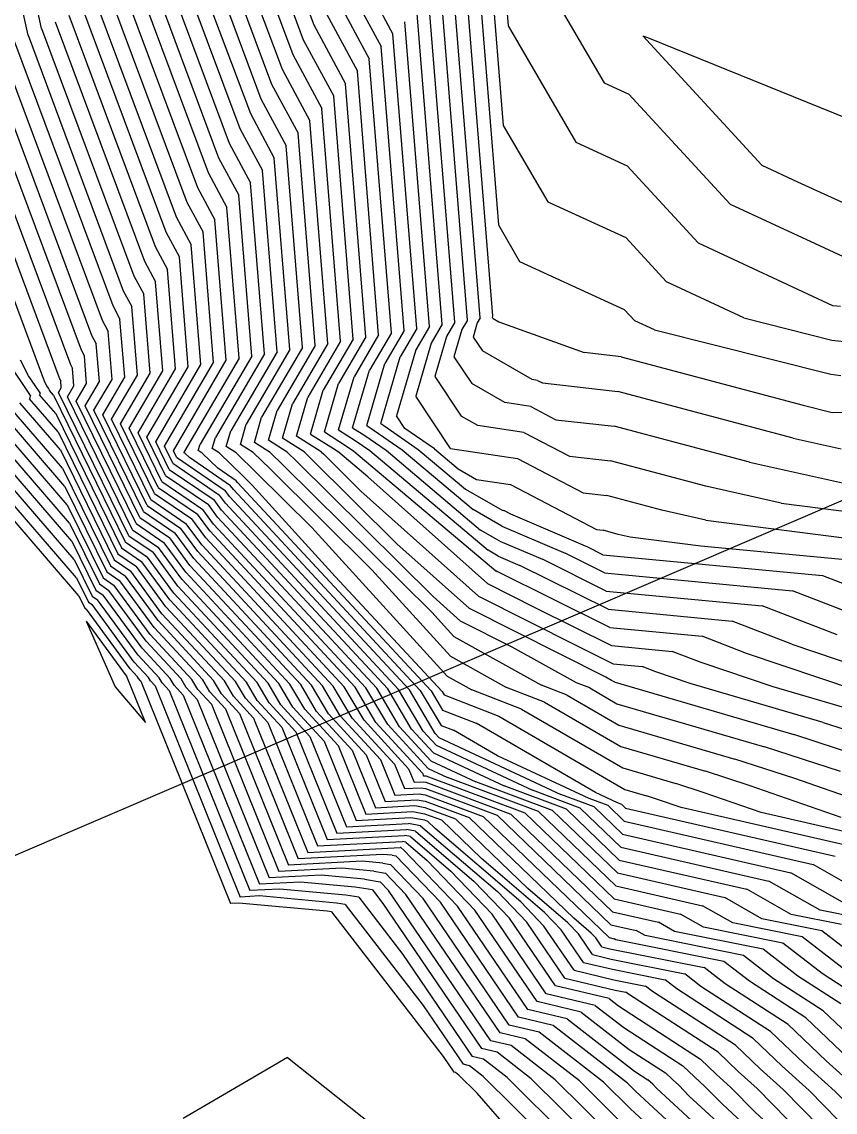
# Model space of a CAD drawing. Header units: metres. Extents: x -1120501 to 1198934, y -4928884 to 66998.
# Drawn here: x 732.5 to 835.8, y -841.4 to -702.9 of the extents above; entities that cross this region are included whole.
import ezdxf

# ---------------------------------------------------------------- set-up
doc = ezdxf.new("R2010")
doc.units = ezdxf.units.M
doc.layers.add('Cross Sections', color=10, linetype='Continuous')
doc.layers.add('SURF2CONTOURS', color=7, linetype='Continuous', lineweight=0)

msp = doc.modelspace()

# ---------------------------------------------------------------- linework, layer by layer
at = {"color": 7, "lineweight": 0}
msp.add_circle((-684.64, 190.5), 66807.04, dxfattribs=at)
at = {"layer": 'Cross Sections', "linetype": 'Continuous', "lineweight": 30}
msp.add_line((348.21, -973.18), (918.02, -728.82), dxfattribs=at)
at = {"layer": 'SURF2CONTOURS', "color": 2, "linetype": 'Continuous', "lineweight": -3}
for p, q in [((735, -703.79, 250.5), (731.54, -687.83, 250.5)), ((762.63, -690.22, 258.5), (768.22, -705.22, 258.5)), ((793.17, -690.36, 265.5), (794.23, -703.45, 265.5)), ((759.17, -691.92, 257.5), (765.53, -708.97, 257.5)), ((755.72, -693.61, 256.5), (762.85, -712.72, 256.5)), ((790.16, -693.51, 264.5), (793, -728.74, 264.5)), ((752.27, -695.31, 255.5), (760.16, -716.47, 255.5)), ((748.81, -697.01, 254.5), (757.47, -720.22, 254.5)), ((773.6, -697.72, 260.5), (778.1, -706.09, 260.5)), ((790.68, -740.54, 263.5), (787.14, -696.65, 263.5)), ((745.36, -698.7, 253.5), (754.78, -723.96, 253.5)), ((741.9, -700.4, 252.5), (752.09, -727.71, 252.5)), ((787.46, -741.08, 262.5), (784.13, -699.8, 262.5)), ((770.91, -701.47, 259.5), (775.09, -709.23, 259.5)), ((738.45, -702.09, 251.5), (749.41, -731.46, 251.5)), ((784.23, -741.61, 261.5), (781.12, -702.94, 261.5)), ((735, -703.79, 250.5), (746.72, -735.21, 250.5)), ((794.23, -703.45, 265.5), (802.83, -718.24, 265.5)), ((731.54, -705.49, 249.5), (744.03, -738.96, 249.5)), ((768.22, -705.22, 258.5), (772.08, -712.38, 258.5)), ((781.01, -742.15, 260.5), (778.1, -706.09, 260.5)), ((811.34, -704.74, 266.5), (811.92, -704.93, 266.5)), ((826.44, -721.15, 266.5), (811.34, -704.74, 266.5)), ((811.92, -704.93, 266.5), (868.01, -727.66, 266.5)), ((728.09, -707.18, 248.5), (741.34, -742.71, 248.5)), ((724.63, -708.88, 247.5), (738.65, -746.46, 247.5)), ((765.53, -708.97, 257.5), (769.06, -715.52, 257.5)), ((777.79, -742.69, 259.5), (775.09, -709.23, 259.5)), ((735.4, -748.69, 246.5), (721.18, -710.57, 246.5)), ((762.85, -712.72, 256.5), (766.05, -718.67, 256.5)), ((774.56, -743.23, 258.5), (772.08, -712.38, 258.5)), ((771.34, -743.77, 257.5), (769.06, -715.52, 257.5)), ((760.16, -716.47, 255.5), (763.03, -721.81, 255.5)), ((802.83, -718.24, 265.5), (809.36, -721.23, 265.5)), ((768.12, -744.31, 256.5), (766.05, -718.67, 256.5)), ((757.47, -720.22, 254.5), (760.02, -724.96, 254.5)), ((809.36, -721.23, 265.5), (818.37, -731.02, 265.5)), ((826.44, -721.15, 266.5), (830.96, -723.26, 266.5)), ((764.89, -744.84, 255.5), (763.03, -721.81, 255.5)), ((754.78, -723.96, 253.5), (757.01, -728.1, 253.5)), ((830.96, -723.26, 266.5), (838.1, -726.52, 266.5)), ((761.67, -745.38, 254.5), (760.02, -724.96, 254.5)), ((752.09, -727.71, 252.5), (753.99, -731.24, 252.5)), ((758.45, -745.92, 253.5), (757.01, -728.1, 253.5)), ((793, -728.74, 264.5), (795.69, -733.36, 264.5)), ((749.41, -731.46, 251.5), (750.98, -734.39, 251.5)), ((755.22, -746.46, 252.5), (753.99, -731.24, 252.5)), ((818.37, -731.02, 265.5), (835.41, -738.97, 265.5)), ((795.69, -733.36, 264.5), (808.97, -739.45, 264.5)), ((752, -747, 251.5), (750.98, -734.39, 251.5)), ((746.72, -735.21, 250.5), (747.97, -737.53, 250.5)), ((748.77, -747.54, 250.5), (747.97, -737.53, 250.5)), ((744.03, -738.96, 249.5), (744.95, -740.68, 249.5)), ((835.41, -738.97, 265.5), (835.44, -738.98, 265.5)), ((835.47, -738.99, 265.5), (835.44, -738.98, 265.5)), ((836.44, -739.11, 265.5), (835.47, -738.99, 265.5)), ((745.55, -748.07, 249.5), (744.95, -740.68, 249.5)), ((790.68, -740.54, 263.5), (790.31, -741.18, 263.5)), ((808.97, -739.45, 264.5), (810.3, -740.89, 264.5)), ((784.23, -741.61, 261.5), (782.49, -744.6, 261.5)), ((787.46, -741.08, 262.5), (786.4, -742.89, 262.5)), ((790.31, -741.18, 263.5), (789.79, -742.97, 263.5)), ((812.83, -742.07, 264.5), (810.3, -740.89, 264.5)), ((812.83, -742.07, 264.5), (835.21, -747.69, 264.5)), ((741.34, -742.71, 248.5), (741.94, -743.82, 248.5)), ((774.56, -743.23, 258.5), (770.76, -749.73, 258.5)), ((777.79, -742.69, 259.5), (774.67, -748.02, 259.5)), ((781.01, -742.15, 260.5), (778.58, -746.31, 260.5)), ((786.4, -742.89, 262.5), (784.92, -747.98, 262.5)), ((789.79, -742.97, 263.5), (790.97, -744.74, 263.5)), ((742.33, -748.61, 248.5), (741.94, -743.82, 248.5)), ((764.89, -744.84, 255.5), (759.02, -754.87, 255.5)), ((768.12, -744.31, 256.5), (762.93, -753.16, 256.5)), ((771.34, -743.77, 257.5), (766.85, -751.45, 257.5)), ((782.49, -744.6, 261.5), (780.05, -752.98, 261.5)), ((797.3, -748.37, 263.5), (790.97, -744.74, 263.5)), ((751.73, -757.4, 253.5), (758.45, -745.92, 253.5)), ((761.67, -745.38, 254.5), (755.11, -756.58, 254.5)), ((732.49, -748.75, 245.5), (731.05, -746.61, 245.5)), ((738.65, -746.46, 247.5), (738.93, -746.97, 247.5)), ((739.1, -749.15, 247.5), (738.93, -746.97, 247.5)), ((745, -753.98, 250.5), (748.77, -747.54, 250.5)), ((747.25, -755.12, 251.5), (752, -747, 251.5)), ((749.49, -756.26, 252.5), (755.22, -746.46, 252.5)), ((776.28, -754.22, 260.5), (778.58, -746.31, 260.5)), ((733.59, -750.38, 245.5), (732.49, -748.75, 245.5)), ((735.65, -749.18, 246.5), (735.4, -748.69, 246.5)), ((740.52, -751.7, 248.5), (742.33, -748.61, 248.5)), ((742.76, -752.84, 249.5), (745.55, -748.07, 249.5)), ((772.71, -754.75, 259.5), (774.67, -748.02, 259.5)), ((784.92, -747.98, 262.5), (788.26, -753, 262.5)), ((797.94, -748.47, 263.5), (797.3, -748.37, 263.5)), ((797.94, -748.47, 263.5), (798.58, -748.8, 263.5)), ((798.58, -748.8, 263.5), (808.14, -749.88, 263.5)), ((835.21, -747.69, 264.5), (836.46, -747.83, 264.5)), ((733.59, -750.38, 245.5), (733.48, -750.81, 245.5)), ((735.86, -749.48, 246.5), (735.65, -749.18, 246.5)), ((736.01, -749.71, 246.5), (735.86, -749.48, 246.5)), ((736.01, -749.71, 246.5), (735.99, -749.77, 246.5)), ((736.5, -750.36, 246.5), (735.99, -749.77, 246.5)), ((736.5, -750.36, 246.5), (745.6, -768.96, 246.5)), ((738.28, -750.56, 247.5), (739.1, -749.15, 247.5)), ((769.14, -755.28, 258.5), (770.76, -749.73, 258.5)), ((830.41, -755.82, 263.5), (808.14, -749.88, 263.5)), ((737.08, -754.99, 245.5), (733.48, -750.81, 245.5)), ((746.54, -767.43, 247.5), (738.28, -750.56, 247.5)), ((747.47, -765.9, 248.5), (740.52, -751.7, 248.5)), ((765.58, -755.81, 257.5), (766.85, -751.45, 257.5)), ((738.25, -764.26, 243.5), (728.44, -752.9, 243.5)), ((737.67, -759.62, 244.5), (730.96, -751.86, 244.5)), ((748.4, -764.36, 249.5), (742.76, -752.84, 249.5)), ((762.01, -756.34, 256.5), (762.93, -753.16, 256.5)), ((781.12, -754.58, 261.5), (780.05, -752.98, 261.5)), ((790.37, -754.21, 262.5), (788.26, -753, 262.5)), ((738.84, -768.89, 242.5), (725.92, -753.94, 242.5)), ((749.34, -762.83, 250.5), (745, -753.98, 250.5)), ((776.28, -754.22, 260.5), (777.24, -754.83, 260.5)), ((796.24, -755.08, 262.5), (790.37, -754.21, 262.5)), ((739.42, -773.53, 241.5), (723.4, -754.98, 241.5)), ((737.08, -754.99, 245.5), (744.67, -770.49, 245.5)), ((750.27, -761.3, 251.5), (747.25, -755.12, 251.5)), ((758.44, -756.86, 255.5), (759.02, -754.87, 255.5)), ((768.32, -757.56, 257.5), (765.58, -755.81, 257.5)), ((769.14, -755.28, 258.5), (772.39, -757.35, 258.5)), ((772.71, -754.75, 259.5), (774.81, -756.09, 259.5)), ((777.24, -754.83, 260.5), (780.77, -757.28, 260.5)), ((784.86, -757.17, 261.5), (781.12, -754.58, 261.5)), ((796.24, -755.08, 262.5), (802.02, -758.11, 262.5)), ((830.41, -755.82, 263.5), (836.53, -757.18, 263.5)), ((751.2, -759.77, 252.5), (749.49, -756.26, 252.5)), ((754.88, -757.39, 254.5), (755.11, -756.58, 254.5)), ((759.7, -757.66, 255.5), (758.44, -756.86, 255.5)), ((764.01, -757.61, 256.5), (762.01, -756.34, 256.5)), ((774.81, -756.09, 259.5), (776.69, -757.39, 259.5)), ((780.77, -757.28, 260.5), (789.78, -764.88, 260.5)), ((784.86, -757.17, 261.5), (787.87, -759.71, 261.5)), ((752.14, -758.24, 253.5), (751.73, -757.4, 253.5)), ((752.14, -758.24, 253.5), (758.3, -762.44, 253.5)), ((755.39, -757.72, 254.5), (754.88, -757.39, 254.5)), ((757.36, -759.63, 254.5), (755.39, -757.72, 254.5)), ((759.7, -757.66, 255.5), (762.3, -760.19, 255.5)), ((764.01, -757.61, 256.5), (765.71, -759.26, 256.5)), ((768.32, -757.56, 257.5), (769.11, -758.32, 257.5)), ((769.11, -758.32, 257.5), (780.1, -769.22, 257.5)), ((772.39, -757.35, 258.5), (772.6, -757.5, 258.5)), ((776.41, -760.71, 258.5), (772.6, -757.5, 258.5)), ((776.69, -757.39, 259.5), (791.7, -770.05, 259.5)), ((802.02, -758.11, 262.5), (807.21, -758.7, 262.5)), ((819.31, -761.92, 262.5), (807.21, -758.7, 262.5)), ((737.67, -759.62, 244.5), (743.74, -772.02, 244.5)), ((751.2, -759.77, 252.5), (756.89, -763.65, 252.5)), ((759.71, -761.23, 254.5), (757.36, -759.63, 254.5)), ((784.53, -777.91, 256.5), (765.71, -759.26, 256.5)), ((787.87, -759.71, 261.5), (790.2, -761.05, 261.5)), ((750.27, -761.3, 251.5), (755.48, -764.86, 251.5)), ((759.87, -761.45, 254.5), (759.71, -761.23, 254.5)), ((759.87, -761.45, 254.5), (784.46, -787.9, 254.5)), ((769.32, -767.15, 255.5), (762.3, -760.19, 255.5)), ((791.62, -774.28, 258.5), (776.41, -760.71, 258.5)), ((790.2, -761.05, 261.5), (794.55, -761.69, 261.5)), ((749.34, -762.83, 250.5), (754.08, -766.06, 250.5)), ((758.86, -763.2, 253.5), (758.3, -762.44, 253.5)), ((794.55, -761.69, 261.5), (805.46, -767.42, 261.5)), ((828.9, -764.05, 262.5), (819.31, -761.92, 262.5)), ((757.85, -764.96, 252.5), (756.89, -763.65, 252.5)), ((758.86, -763.2, 253.5), (781.7, -787.77, 253.5)), ((828.9, -764.05, 262.5), (838.95, -765.33, 262.5)), ((738.25, -764.26, 243.5), (742.8, -773.55, 243.5)), ((748.4, -764.36, 249.5), (752.67, -767.27, 249.5)), ((756.84, -766.71, 251.5), (755.48, -764.86, 251.5)), ((757.85, -764.96, 252.5), (778.94, -787.63, 252.5)), ((793.43, -766.97, 260.5), (789.78, -764.88, 260.5)), ((747.47, -765.9, 248.5), (751.26, -768.48, 248.5)), ((755.83, -768.46, 250.5), (754.08, -766.06, 250.5)), ((756.84, -766.71, 251.5), (776.18, -787.5, 251.5)), ((793.43, -766.97, 260.5), (801.46, -770.42, 260.5)), ((746.54, -767.43, 247.5), (749.85, -769.69, 247.5)), ((754.82, -770.21, 249.5), (752.67, -767.27, 249.5)), ((769.32, -767.15, 255.5), (786.48, -786.02, 255.5)), ((805.46, -767.42, 261.5), (806.29, -767.51, 261.5)), ((808.21, -768.02, 261.5), (806.29, -767.51, 261.5)), ((809.73, -768.36, 261.5), (808.21, -768.02, 261.5)), ((818.71, -769.51, 261.5), (809.73, -768.36, 261.5)), ((738.84, -768.89, 242.5), (741.87, -775.09, 242.5)), ((745.6, -768.96, 246.5), (748.45, -770.9, 246.5)), ((752.81, -773.72, 247.5), (749.85, -769.69, 247.5)), ((753.81, -771.97, 248.5), (751.26, -768.48, 248.5)), ((755.83, -768.46, 250.5), (773.41, -787.37, 250.5)), ((780.1, -769.22, 257.5), (789.33, -777.45, 257.5)), ((837.96, -771.33, 261.5), (818.71, -769.51, 261.5)), ((744.67, -770.49, 245.5), (747.04, -772.11, 245.5)), ((751.8, -775.47, 246.5), (748.45, -770.9, 246.5)), ((754.82, -770.21, 249.5), (770.65, -787.24, 249.5)), ((792.95, -770.77, 259.5), (791.7, -770.05, 259.5)), ((792.95, -770.77, 259.5), (795.72, -771.96, 259.5)), ((806.47, -772.92, 260.5), (801.46, -770.42, 260.5)), ((743.74, -772.02, 244.5), (745.63, -773.31, 244.5)), ((750.79, -777.22, 245.5), (747.04, -772.11, 245.5)), ((753.81, -771.97, 248.5), (767.89, -787.1, 248.5)), ((806.91, -777.53, 259.5), (795.72, -771.96, 259.5)), ((739.42, -773.53, 241.5), (740.94, -776.62, 241.5)), ((742.8, -773.55, 243.5), (744.22, -774.52, 243.5)), ((749.78, -778.98, 244.5), (745.63, -773.31, 244.5)), ((752.81, -773.72, 247.5), (765.13, -786.97, 247.5)), ((806.47, -772.92, 260.5), (830.32, -775.18, 260.5)), ((741.87, -775.09, 242.5), (742.82, -775.73, 242.5)), ((748.77, -780.73, 243.5), (744.22, -774.52, 243.5)), ((791.62, -774.28, 258.5), (797.72, -777.35, 258.5)), ((841.76, -779.61, 260.5), (830.32, -775.18, 260.5)), ((740.94, -776.62, 241.5), (741.41, -776.94, 241.5)), ((747.76, -782.48, 242.5), (742.82, -775.73, 242.5)), ((751.8, -775.47, 246.5), (762.37, -786.84, 246.5)), ((746.75, -784.23, 241.5), (741.41, -776.94, 241.5)), ((750.79, -777.22, 245.5), (759.61, -786.71, 245.5)), ((784.53, -777.91, 256.5), (787.33, -780.99, 256.5)), ((806.63, -786.17, 257.5), (789.33, -777.45, 257.5)), ((797.72, -777.35, 258.5), (807.35, -782.15, 258.5)), ((806.91, -777.53, 259.5), (822.68, -779.03, 259.5)), ((740.66, -779.05, 240.5), (745.74, -785.99, 240.5)), ((740.66, -779.05, 240.5), (744.32, -787.38, 240.5)), ((749.78, -778.98, 244.5), (756.84, -786.57, 244.5)), ((830.25, -781.96, 259.5), (822.68, -779.03, 259.5)), ((748.77, -780.73, 243.5), (754.08, -786.44, 243.5)), ((787.33, -780.99, 256.5), (798.48, -787.16, 256.5)), ((807.35, -782.15, 258.5), (815.04, -782.88, 258.5)), ((830.25, -781.96, 259.5), (843.35, -786.38, 259.5)), ((747.76, -782.48, 242.5), (751.32, -786.31, 242.5)), ((818.73, -784.31, 258.5), (815.04, -782.88, 258.5)), ((746.75, -784.23, 241.5), (748.56, -786.18, 241.5)), ((827.89, -787.4, 258.5), (818.73, -784.31, 258.5)), ((745.74, -785.99, 240.5), (745.8, -786.04, 240.5)), ((745.8, -786.06, 240.5), (745.8, -786.04, 240.5)), ((745.82, -786.08, 240.5), (745.8, -786.06, 240.5)), ((748.18, -791.93, 240.5), (745.82, -786.08, 240.5)), ((748.82, -786.61, 241.5), (748.56, -786.18, 241.5)), ((751.83, -787.17, 242.5), (751.32, -786.31, 242.5)), ((786.48, -786.02, 255.5), (789.61, -787.75, 255.5)), ((807.35, -786.57, 257.5), (806.63, -786.17, 257.5)), ((744.32, -787.38, 240.5), (748.18, -791.93, 240.5)), ((749.4, -787.25, 241.5), (748.82, -786.61, 241.5)), ((749.4, -787.25, 241.5), (760.21, -814.07, 241.5)), ((752.97, -788.42, 242.5), (751.83, -787.17, 242.5)), ((754.84, -787.73, 243.5), (754.08, -786.44, 243.5)), ((756.55, -789.59, 243.5), (754.84, -787.73, 243.5)), ((757.85, -788.28, 244.5), (756.84, -786.57, 244.5)), ((760.87, -788.84, 245.5), (759.61, -786.71, 245.5)), ((763.88, -789.4, 246.5), (762.37, -786.84, 246.5)), ((766.89, -789.95, 247.5), (765.13, -786.97, 247.5)), ((769.91, -790.51, 248.5), (767.89, -787.1, 248.5)), ((772.92, -791.07, 249.5), (770.65, -787.24, 249.5)), ((775.93, -791.62, 250.5), (773.41, -787.37, 250.5)), ((778.94, -792.18, 251.5), (776.18, -787.5, 251.5)), ((781.96, -792.74, 252.5), (778.94, -787.63, 252.5)), ((784.97, -793.29, 253.5), (781.7, -787.77, 253.5)), ((795.94, -790.21, 255.5), (789.61, -787.75, 255.5)), ((801.72, -788.42, 256.5), (798.48, -787.16, 256.5)), ((807.5, -786.63, 257.5), (807.35, -786.57, 257.5)), ((807.5, -786.63, 257.5), (807.8, -786.8, 257.5)), ((807.8, -786.8, 257.5), (830.5, -793.45, 257.5)), ((837.98, -790.35, 258.5), (827.89, -787.4, 258.5)), ((752.97, -788.42, 242.5), (762.67, -812.45, 242.5)), ((760.13, -790.76, 244.5), (757.85, -788.28, 244.5)), ((763.7, -791.93, 245.5), (760.87, -788.84, 245.5)), ((784.46, -787.9, 254.5), (785.91, -790.34, 254.5)), ((801.72, -788.42, 256.5), (808.3, -792.24, 256.5)), ((756.55, -789.59, 243.5), (765.12, -810.83, 243.5)), ((767.28, -793.1, 246.5), (763.88, -789.4, 246.5)), ((770.86, -794.27, 247.5), (766.89, -789.95, 247.5)), ((774.43, -795.44, 248.5), (769.91, -790.51, 248.5)), ((785.91, -790.34, 254.5), (790.17, -792, 254.5)), ((795.94, -790.21, 255.5), (808.8, -797.68, 255.5)), ((760.13, -790.76, 244.5), (767.57, -809.21, 244.5)), ((763.7, -791.93, 245.5), (770.02, -807.59, 245.5)), ((778.01, -796.61, 249.5), (772.92, -791.07, 249.5)), ((781.59, -797.78, 250.5), (775.93, -791.62, 250.5)), ((767.28, -793.1, 246.5), (772.47, -805.97, 246.5)), ((778.94, -792.18, 251.5), (784.06, -797.74, 251.5)), ((781.96, -792.74, 252.5), (784.75, -795.78, 252.5)), ((784.97, -793.29, 253.5), (785.45, -793.82, 253.5)), ((805.33, -800.81, 254.5), (790.17, -792, 254.5)), ((808.3, -792.24, 256.5), (823.02, -796.56, 256.5)), ((770.86, -794.27, 247.5), (774.92, -804.35, 247.5)), ((785.45, -793.82, 253.5), (800.91, -801.04, 253.5)), ((842.22, -797.26, 257.5), (830.5, -793.45, 257.5)), ((774.43, -795.44, 248.5), (777.38, -802.74, 248.5)), ((784.75, -795.78, 252.5), (793.73, -799.97, 252.5)), ((778.01, -796.61, 249.5), (779.83, -801.12, 249.5)), ((830.61, -799.02, 256.5), (823.02, -796.56, 256.5)), ((781.59, -797.78, 250.5), (782.28, -799.5, 250.5)), ((784.06, -797.74, 251.5), (786.55, -798.91, 251.5)), ((808.8, -797.68, 255.5), (815.53, -799.66, 255.5)), ((782.28, -799.5, 250.5), (783.46, -799.43, 250.5)), ((783.46, -799.43, 250.5), (783.76, -799.48, 250.5)), ((783.76, -799.48, 250.5), (794.58, -803.53, 250.5)), ((798.1, -803.23, 251.5), (786.55, -798.91, 251.5)), ((801.62, -802.93, 252.5), (793.73, -799.97, 252.5)), ((819.01, -800.79, 255.5), (815.53, -799.66, 255.5)), ((846.65, -804.62, 256.5), (830.61, -799.02, 256.5)), ((779.83, -801.12, 249.5), (782.93, -800.95, 249.5)), ((782.93, -800.95, 249.5), (783.7, -801.09, 249.5)), ((783.7, -801.09, 249.5), (791.05, -803.84, 249.5)), ((805.15, -802.63, 253.5), (800.91, -801.04, 253.5)), ((808.1, -802.11, 254.5), (805.33, -800.81, 254.5)), ((826.35, -803.35, 255.5), (819.01, -800.79, 255.5)), ((777.38, -802.74, 248.5), (782.4, -802.47, 248.5)), ((782.4, -802.47, 248.5), (783.65, -802.69, 248.5)), ((783.65, -802.69, 248.5), (787.53, -804.14, 248.5)), ((801.62, -802.93, 252.5), (808.32, -809.37, 252.5)), ((805.15, -802.63, 253.5), (808.74, -806.08, 253.5)), ((808.67, -802.32, 254.5), (808.1, -802.11, 254.5)), ((808.67, -802.32, 254.5), (809.15, -802.79, 254.5)), ((809.15, -802.79, 254.5), (835.75, -808.89, 254.5)), ((774.92, -804.35, 247.5), (781.86, -803.99, 247.5)), ((781.86, -803.99, 247.5), (783.59, -804.29, 247.5)), ((783.59, -804.29, 247.5), (784.01, -804.44, 247.5)), ((796.71, -812.97, 248.5), (787.53, -804.14, 248.5)), ((791.05, -803.84, 249.5), (807.07, -819.23, 249.5)), ((794.58, -803.53, 250.5), (807.48, -815.94, 250.5)), ((798.1, -803.23, 251.5), (807.9, -812.65, 251.5)), ((841.36, -806.79, 255.5), (826.35, -803.35, 255.5)), ((772.47, -805.97, 246.5), (781.33, -805.51, 246.5)), ((782.48, -805.7, 246.5), (781.33, -805.51, 246.5)), ((782.48, -805.7, 246.5), (789.91, -812.08, 246.5)), ((784.98, -805.38, 247.5), (784.01, -804.44, 247.5)), ((795.86, -814.7, 247.5), (784.98, -805.38, 247.5)), ((770.02, -807.59, 245.5), (780.8, -807.02, 245.5)), ((781.23, -807.1, 245.5), (780.8, -807.02, 245.5)), ((781.23, -807.1, 245.5), (783.97, -809.45, 245.5)), ((808.74, -806.08, 253.5), (830.14, -810.99, 253.5)), ((778.33, -808.65, 244.5), (767.57, -809.21, 244.5)), ((779.51, -808.76, 244.5), (778.33, -808.65, 244.5)), ((779.51, -808.76, 244.5), (779.95, -808.83, 244.5)), ((779.95, -808.83, 244.5), (785.63, -814.74, 244.5)), ((790.01, -815.74, 245.5), (783.97, -809.45, 245.5)), ((808.32, -809.37, 252.5), (824.53, -813.09, 252.5)), ((773.1, -810.41, 243.5), (765.12, -810.83, 243.5)), ((777.16, -810.79, 243.5), (773.1, -810.41, 243.5)), ((777.16, -810.79, 243.5), (778.64, -811.03, 243.5)), ((778.64, -811.03, 243.5), (781.25, -813.74, 243.5)), ((837.57, -815.22, 253.5), (830.14, -810.99, 253.5)), ((767.87, -812.18, 242.5), (762.67, -812.45, 242.5)), ((774.81, -812.82, 242.5), (767.87, -812.18, 242.5)), ((794.4, -816.75, 246.5), (789.91, -812.08, 246.5)), ((807.9, -812.65, 251.5), (818.92, -815.18, 251.5)), ((762.65, -813.94, 241.5), (760.21, -814.07, 241.5)), ((772.45, -814.85, 241.5), (762.65, -813.94, 241.5)), ((777, -813.17, 242.5), (774.81, -812.82, 242.5)), ((777, -813.17, 242.5), (778.32, -814.88, 242.5)), ((793.2, -831.32, 243.5), (781.25, -813.74, 243.5)), ((801.8, -817.33, 248.5), (796.71, -812.97, 248.5)), ((830.15, -816.29, 252.5), (824.53, -813.09, 252.5)), ((773.54, -815.03, 241.5), (772.45, -814.85, 241.5)), ((773.54, -815.03, 241.5), (783.43, -827.85, 241.5)), ((778.32, -814.88, 242.5), (790.85, -833.31, 242.5)), ((795.55, -829.33, 244.5), (785.63, -814.74, 244.5)), ((798.78, -817.75, 247.5), (795.86, -814.7, 247.5)), ((822.74, -817.36, 251.5), (818.92, -815.18, 251.5)), ((797.9, -827.35, 245.5), (790.01, -815.74, 245.5)), ((800.25, -825.36, 246.5), (794.4, -816.75, 246.5)), ((807.48, -815.94, 250.5), (813.31, -817.28, 250.5)), ((836.55, -817.58, 252.5), (830.15, -816.29, 252.5)), ((802.6, -823.37, 247.5), (798.78, -817.75, 247.5)), ((803.17, -818.75, 248.5), (801.8, -817.33, 248.5)), ((815.33, -818.43, 250.5), (813.31, -817.28, 250.5)), ((831.57, -819.14, 251.5), (822.74, -817.36, 251.5)), ((804.95, -821.38, 248.5), (803.17, -818.75, 248.5)), ((807.07, -819.23, 249.5), (807.7, -819.38, 249.5)), ((807.92, -819.5, 249.5), (807.7, -819.38, 249.5)), ((821.62, -822.26, 249.5), (807.92, -819.5, 249.5)), ((826.6, -820.7, 250.5), (815.33, -818.43, 250.5)), ((837.16, -823.46, 251.5), (831.57, -819.14, 251.5)), ((831.01, -824.11, 250.5), (826.6, -820.7, 250.5)), ((804.95, -821.38, 248.5), (807.3, -821.94, 248.5)), ((807.3, -821.94, 248.5), (816.65, -823.82, 248.5)), ((824.86, -824.77, 249.5), (821.62, -822.26, 249.5)), ((802.6, -823.37, 247.5), (807.64, -824.57, 247.5)), ((807.64, -824.57, 247.5), (811.67, -825.38, 247.5)), ((818.71, -825.42, 248.5), (816.65, -823.82, 248.5)), ((832.02, -829.4, 249.5), (824.86, -824.77, 249.5)), ((836.47, -827.65, 250.5), (831.01, -824.11, 250.5)), ((807.04, -826.97, 246.5), (800.25, -825.36, 246.5)), ((812.56, -826.07, 247.5), (811.67, -825.38, 247.5)), ((823.1, -832.9, 247.5), (812.56, -826.07, 247.5)), ((827.56, -831.15, 248.5), (818.71, -825.42, 248.5)), ((783.43, -827.85, 241.5), (788.5, -835.3, 241.5)), ((803.49, -828.68, 245.5), (797.9, -827.35, 245.5)), ((807.04, -826.97, 246.5), (808.22, -827.89, 246.5)), ((808.22, -827.89, 246.5), (818.65, -834.65, 246.5)), ((803.49, -828.68, 245.5), (809.59, -833.41, 245.5)), ((799.94, -830.38, 244.5), (795.55, -829.33, 244.5)), ((809.39, -837.72, 244.5), (799.94, -830.38, 244.5)), ((837.4, -834.51, 249.5), (832.02, -829.4, 249.5)), ((796.4, -832.09, 243.5), (793.2, -831.32, 243.5)), ((831.82, -835.19, 248.5), (827.56, -831.15, 248.5)), ((792.85, -833.79, 242.5), (790.85, -833.31, 242.5)), ((803.27, -837.43, 243.5), (796.4, -832.09, 243.5)), ((809.59, -833.41, 245.5), (814.19, -836.39, 245.5)), ((826.24, -835.87, 247.5), (823.1, -832.9, 247.5)), ((766.2, -834.45, 240.5), (752.98, -842.19, 240.5)), ((766.2, -834.45, 240.5), (778.77, -844.43, 240.5)), ((797.16, -837.14, 242.5), (792.85, -833.79, 242.5)), ((820.66, -836.56, 246.5), (818.65, -834.65, 246.5)), ((789.31, -835.49, 241.5), (788.5, -835.3, 241.5)), ((791.05, -836.85, 241.5), (789.31, -835.49, 241.5)), ((829.13, -838.51, 247.5), (826.24, -835.87, 247.5)), ((835.75, -838.77, 248.5), (831.82, -835.19, 248.5)), ((799.84, -845.54, 241.5), (791.05, -836.85, 241.5)), ((797.16, -837.14, 242.5), (807.89, -847.74, 242.5)), ((803.27, -837.43, 243.5), (809.15, -843.23, 243.5)), ((815.08, -837.24, 245.5), (814.19, -836.39, 245.5)), ((815.9, -837.98, 245.5), (815.08, -837.24, 245.5)), ((822.52, -838.25, 246.5), (820.66, -836.56, 246.5)), ((809.39, -837.72, 244.5), (810.41, -838.72, 244.5)), ((810.41, -838.72, 244.5), (822.46, -849.82, 244.5)), ((817.23, -839.34, 245.5), (815.9, -837.98, 245.5)), ((825.54, -841.33, 246.5), (822.52, -838.25, 246.5)), ((833.85, -843.31, 247.5), (829.13, -838.51, 247.5)), ((842.16, -845.3, 248.5), (835.75, -838.77, 248.5)), ((828.32, -849.55, 245.5), (817.23, -839.34, 245.5)), ((834.17, -849.28, 246.5), (825.54, -841.33, 246.5))]:
    msp.add_line(p, q, dxfattribs=at)
at = {"layer": 'SURF2CONTOURS', "color": 4, "linetype": 'Continuous', "lineweight": -3}
for p, q in [((733.27, -704.64, 250), (729.7, -688.16, 250)), ((764.36, -689.37, 259), (769.57, -703.34, 259)), ((794.84, -690.81, 266), (806.4, -710.68, 266)), ((760.9, -691.07, 258), (766.88, -707.09, 258)), ((791.66, -691.94, 265), (793.61, -716.09, 265)), ((757.45, -692.76, 257), (764.19, -710.84, 257)), ((753.99, -694.46, 256), (761.5, -714.59, 256)), ((750.54, -696.16, 255), (758.81, -718.34, 255)), ((774.94, -695.84, 261), (779.61, -704.51, 261)), ((792.29, -740.27, 264), (788.65, -695.08, 264)), ((747.09, -697.85, 254), (756.13, -722.09, 254)), ((789.07, -740.81, 263), (785.64, -698.22, 263)), ((743.63, -699.55, 253), (753.44, -725.84, 253)), ((772.25, -699.59, 260), (776.6, -707.66, 260)), ((740.18, -701.25, 252), (750.75, -729.59, 252)), ((785.85, -741.34, 262), (782.62, -701.37, 262)), ((736.72, -702.94, 251), (748.06, -733.34, 251)), ((733.27, -704.64, 250), (745.37, -737.09, 250)), ((769.57, -703.34, 259), (773.58, -710.8, 259)), ((782.62, -741.88, 261), (779.61, -704.51, 261)), ((729.82, -706.33, 249), (742.69, -740.84, 249)), ((766.88, -707.09, 258), (770.57, -713.95, 258)), ((726.36, -708.03, 248), (740, -744.59, 248)), ((779.4, -742.42, 260), (776.6, -707.66, 260)), ((722.91, -709.73, 247), (737.31, -748.34, 247)), ((764.19, -710.84, 257), (767.56, -717.09, 257)), ((776.18, -742.96, 259), (773.58, -710.8, 259)), ((806.4, -710.68, 266), (809.56, -712.13, 266)), ((809.56, -712.13, 266), (822.4, -726.08, 266)), ((772.95, -743.5, 258), (770.57, -713.95, 258)), ((761.5, -714.59, 256), (764.54, -720.24, 256)), ((769.73, -744.04, 257), (767.56, -717.09, 257)), ((793.61, -716.09, 265), (799.26, -725.8, 265)), ((758.81, -718.34, 255), (761.53, -723.38, 255)), ((766.5, -744.57, 256), (764.54, -720.24, 256)), ((756.13, -722.09, 254), (758.51, -726.53, 254)), ((763.28, -745.11, 255), (761.53, -723.38, 255)), ((753.44, -725.84, 253), (755.5, -729.67, 253)), ((760.06, -745.65, 254), (758.51, -726.53, 254)), ((799.26, -725.8, 265), (809.16, -730.34, 265)), ((822.4, -726.08, 266), (833.19, -731.11, 266)), ((750.75, -729.59, 252), (752.49, -732.82, 252)), ((756.83, -746.19, 253), (755.5, -729.67, 253)), ((809.16, -730.34, 265), (814.33, -735.95, 265)), ((833.19, -731.11, 266), (836.77, -732.75, 266)), ((748.06, -733.34, 251), (749.47, -735.96, 251)), ((753.61, -746.73, 252), (752.49, -732.82, 252)), ((750.39, -747.27, 251), (749.47, -735.96, 251)), ((824.17, -740.54, 265), (814.33, -735.95, 265)), ((745.37, -737.09, 250), (746.46, -739.11, 250)), ((747.16, -747.8, 250), (746.46, -739.11, 250)), ((792.26, -740.32, 264), (792.22, -740.47, 264)), ((792.22, -740.47, 264), (792.32, -740.62, 264)), ((792.29, -740.27, 264), (792.26, -740.32, 264)), ((792.32, -740.62, 264), (793.05, -741.04, 264)), ((824.17, -740.54, 265), (835.32, -743.35, 265)), ((742.69, -740.84, 249), (743.45, -742.25, 249)), ((782.62, -741.88, 261), (780.53, -745.46, 261)), ((785.85, -741.34, 262), (784.44, -743.74, 262)), ((788.35, -742.03, 263), (787.35, -745.47, 263)), ((789.07, -740.81, 263), (788.35, -742.03, 263)), ((793.05, -741.04, 264), (803.9, -744.95, 264)), ((743.94, -748.34, 249), (743.45, -742.25, 249)), ((776.18, -742.96, 259), (772.71, -748.88, 259)), ((779.4, -742.42, 260), (776.62, -747.17, 260)), ((835.32, -743.35, 265), (840.38, -743.91, 265)), ((740, -744.59, 248), (740.43, -745.4, 248)), ((766.5, -744.57, 256), (760.98, -754.01, 256)), ((769.73, -744.04, 257), (764.89, -752.3, 257)), ((772.95, -743.5, 258), (768.8, -750.59, 258)), ((784.44, -743.74, 262), (782.49, -750.48, 262)), ((733.35, -747.9, 246), (732.31, -745.89, 246)), ((740.71, -748.88, 248), (740.43, -745.4, 248)), ((750.61, -756.83, 253), (756.83, -746.19, 253)), ((760.06, -745.65, 254), (753.16, -757.44, 254)), ((763.28, -745.11, 255), (757.07, -755.73, 255)), ((778.06, -753.96, 261), (780.53, -745.46, 261)), ((787.35, -745.47, 263), (789.61, -748.87, 263)), ((808.6, -745.48, 264), (803.9, -744.95, 264)), ((808.6, -745.48, 264), (831.68, -751.63, 264)), ((746.12, -754.55, 251), (750.39, -747.27, 251)), ((748.37, -755.69, 252), (753.61, -746.73, 252)), ((774.49, -754.49, 260), (776.62, -747.17, 260)), ((734.17, -749.11, 246), (733.35, -747.9, 246)), ((737.31, -748.34, 247), (737.42, -748.54, 247)), ((737.49, -749.42, 247), (737.42, -748.54, 247)), ((739.4, -751.13, 248), (740.71, -748.88, 248)), ((741.64, -752.27, 249), (743.94, -748.34, 249)), ((743.88, -753.41, 250), (747.16, -747.8, 250)), ((770.93, -755.01, 259), (772.71, -748.88, 259)), ((793.83, -751.29, 263), (789.61, -748.87, 263)), ((734.8, -750.04, 246), (734.17, -749.11, 246)), ((734.8, -750.04, 246), (734.73, -750.29, 246)), ((736.79, -752.67, 246), (734.73, -750.29, 246)), ((737.16, -749.99, 247), (737.49, -749.42, 247)), ((746.07, -768.19, 247), (737.16, -749.99, 247)), ((737.38, -757.31, 245), (732.22, -751.33, 245)), ((747, -766.66, 248), (739.4, -751.13, 248)), ((767.36, -755.54, 258), (768.8, -750.59, 258)), ((786.9, -757.11, 262), (782.49, -750.48, 262)), ((797.09, -751.77, 263), (793.83, -751.29, 263)), ((797.09, -751.77, 263), (800.3, -753.46, 263)), ((831.68, -751.63, 264), (835.35, -752.55, 264)), ((737.96, -761.94, 244), (729.7, -752.38, 244)), ((736.79, -752.67, 246), (745.14, -769.72, 246)), ((747.94, -765.13, 249), (741.64, -752.27, 249)), ((763.79, -756.07, 257), (764.89, -752.3, 257)), ((835.35, -752.55, 264), (836.78, -752.51, 264)), ((739.13, -771.21, 242), (724.66, -754.46, 242)), ((738.55, -766.58, 243), (727.18, -753.42, 243)), ((748.87, -763.6, 250), (743.88, -753.41, 250)), ((749.8, -762.07, 251), (746.12, -754.55, 251)), ((760.23, -756.6, 256), (760.98, -754.01, 256)), ((774.49, -754.49, 260), (776.03, -755.46, 260)), ((778.06, -753.96, 261), (778.45, -754.21, 261)), ((778.45, -754.21, 261), (782.82, -757.23, 261)), ((800.3, -753.46, 263), (807.67, -754.29, 263)), ((824.86, -758.87, 263), (807.67, -754.29, 263)), ((739.72, -775.84, 241), (722.15, -755.5, 241)), ((750.74, -760.53, 252), (748.37, -755.69, 252)), ((756.66, -757.13, 255), (757.07, -755.73, 255)), ((770.47, -757.53, 258), (767.36, -755.54, 258)), ((770.93, -755.01, 259), (773.6, -756.72, 259)), ((776.03, -755.46, 260), (778.73, -757.33, 260)), ((737.38, -757.31, 245), (744.2, -771.26, 245)), ((751.67, -759, 253), (750.61, -756.83, 253)), ((757.54, -757.69, 255), (756.66, -757.13, 255)), ((761.85, -757.64, 256), (760.23, -756.6, 256)), ((766.16, -757.58, 257), (763.79, -756.07, 257)), ((773.6, -756.72, 259), (774.64, -757.44, 259)), ((782.82, -757.23, 261), (788.83, -762.29, 261)), ((786.91, -757.12, 262), (786.9, -757.11, 262)), ((786.91, -757.12, 262), (786.91, -757.12, 262)), ((786.91, -757.12, 262), (786.92, -757.12, 262)), ((786.92, -757.12, 262), (795.4, -758.39, 262)), ((753.09, -757.66, 254), (753.16, -757.44, 254)), ((753.23, -757.75, 254), (753.09, -757.66, 254)), ((753.77, -758.26, 254), (753.23, -757.75, 254)), ((759, -761.84, 254), (753.77, -758.26, 254)), ((757.54, -757.69, 255), (760.6, -760.65, 255)), ((761.85, -757.64, 256), (764, -759.72, 256)), ((766.16, -757.58, 257), (767.41, -758.79, 257)), ((770.47, -757.53, 258), (770.81, -757.86, 258)), ((770.81, -757.86, 258), (775.51, -762.52, 258)), ((774.64, -757.44, 259), (792.65, -772.64, 259)), ((778.73, -757.33, 260), (790.74, -767.47, 260)), ((795.4, -758.39, 262), (803.74, -762.76, 262)), ((751.67, -759, 253), (757.6, -763.04, 253)), ((776.92, -772.53, 256), (764, -759.72, 256)), ((767.41, -758.79, 257), (784.69, -775.92, 257)), ((824.86, -758.87, 263), (837.82, -761.75, 263)), ((750.74, -760.53, 252), (756.19, -764.25, 252)), ((761.72, -761.76, 255), (760.6, -760.65, 255)), ((737.96, -761.94, 244), (743.27, -772.79, 244)), ((749.8, -762.07, 251), (754.78, -765.46, 251)), ((759.36, -762.33, 254), (759, -761.84, 254)), ((759.36, -762.33, 254), (783.08, -787.83, 254)), ((772.27, -773.36, 255), (761.72, -761.76, 255)), ((775.51, -762.52, 258), (790.47, -775.86, 258)), ((788.83, -762.29, 261), (793.49, -764.97, 261)), ((803.74, -762.76, 262), (806.75, -763.1, 262)), ((748.87, -763.6, 250), (753.37, -766.67, 250)), ((758.36, -764.08, 253), (757.6, -763.04, 253)), ((758.36, -764.08, 253), (780.32, -787.7, 253)), ((813.76, -764.97, 262), (806.75, -763.1, 262)), ((747.94, -765.13, 249), (751.97, -767.88, 249)), ((756.34, -767.59, 251), (754.78, -765.46, 251)), ((757.35, -765.83, 252), (756.19, -764.25, 252)), ((793.49, -764.97, 261), (793.7, -765, 261)), ((794.58, -765.46, 261), (793.7, -765, 261)), ((804.33, -769.66, 261), (794.58, -765.46, 261)), ((819.31, -766.21, 262), (813.76, -764.97, 262)), ((738.55, -766.58, 243), (742.34, -774.32, 243)), ((747, -766.66, 248), (750.56, -769.09, 248)), ((755.33, -769.34, 250), (753.37, -766.67, 250)), ((757.35, -765.83, 252), (777.56, -787.57, 252)), ((819.31, -766.21, 262), (840.06, -768.85, 262)), ((746.07, -768.19, 247), (749.15, -770.29, 247)), ((754.32, -771.09, 249), (751.97, -767.88, 249)), ((756.34, -767.59, 251), (774.8, -787.44, 251)), ((793.19, -768.87, 260), (790.74, -767.47, 260)), ((745.14, -769.72, 246), (747.74, -771.5, 246)), ((753.31, -772.84, 248), (750.56, -769.09, 248)), ((755.33, -769.34, 250), (772.03, -787.3, 250)), ((793.19, -768.87, 260), (798.59, -771.19, 260)), ((806.25, -770.61, 261), (804.33, -769.66, 261)), ((752.3, -774.6, 247), (749.15, -770.29, 247)), ((754.32, -771.09, 249), (769.27, -787.17, 249)), ((806.25, -770.61, 261), (834.14, -773.25, 261)), ((739.13, -771.21, 242), (741.4, -775.85, 242)), ((744.2, -771.26, 245), (746.34, -772.71, 245)), ((751.29, -776.35, 246), (747.74, -771.5, 246)), ((776.92, -772.53, 256), (786.9, -783.5, 256)), ((806.69, -775.23, 260), (798.59, -771.19, 260)), ((743.27, -772.79, 244), (744.93, -773.92, 244)), ((749.27, -779.85, 244), (744.93, -773.92, 244)), ((750.28, -778.1, 245), (746.34, -772.71, 245)), ((753.31, -772.84, 248), (766.51, -787.04, 248)), ((785.84, -787.97, 255), (772.27, -773.36, 255)), ((792.71, -772.67, 259), (792.65, -772.64, 259)), ((792.71, -772.67, 259), (792.85, -772.73, 259)), ((807.13, -779.84, 259), (792.85, -772.73, 259)), ((834.14, -773.25, 261), (841.94, -776.27, 261)), ((742.34, -774.32, 243), (743.52, -775.13, 243)), ((748.26, -781.6, 243), (743.52, -775.13, 243)), ((752.3, -774.6, 247), (763.75, -786.91, 247)), ((806.69, -775.23, 260), (826.5, -777.1, 260)), ((739.72, -775.84, 241), (740.47, -777.38, 241)), ((741.4, -775.85, 242), (742.11, -776.34, 242)), ((747.26, -783.36, 242), (742.11, -776.34, 242)), ((751.29, -776.35, 246), (760.99, -786.77, 246)), ((784.69, -775.92, 257), (788.19, -779.04, 257)), ((790.47, -775.86, 258), (803, -782.18, 258)), ((740.47, -777.38, 241), (740.71, -777.54, 241)), ((746.25, -785.11, 241), (740.71, -777.54, 241)), ((836, -780.78, 260), (826.5, -777.1, 260)), ((750.28, -778.1, 245), (758.22, -786.64, 245)), ((794.74, -782.34, 257), (788.19, -779.04, 257)), ((749.27, -779.85, 244), (755.46, -786.51, 244)), ((807.13, -779.84, 259), (818.86, -780.95, 259)), ((748.26, -781.6, 243), (752.7, -786.38, 243)), ((803, -782.18, 258), (807.57, -784.46, 258)), ((824.49, -783.13, 259), (818.86, -780.95, 259)), ((747.26, -783.36, 242), (749.94, -786.24, 242)), ((786.9, -783.5, 256), (794.04, -787.46, 256)), ((802.91, -786.87, 257), (794.74, -782.34, 257)), ((838.46, -787.85, 259), (824.49, -783.13, 259)), ((807.57, -784.46, 258), (811.23, -784.8, 258)), ((812.98, -785.48, 258), (811.23, -784.8, 258)), ((746.25, -785.11, 241), (747.18, -786.11, 241)), ((747.31, -786.34, 241), (747.18, -786.11, 241)), ((747.61, -786.66, 241), (747.31, -786.34, 241)), ((750.32, -786.89, 242), (749.94, -786.24, 242)), ((753.34, -787.45, 243), (752.7, -786.38, 243)), ((817.33, -786.95, 258), (812.98, -785.48, 258)), ((747.61, -786.66, 241), (758.99, -814.88, 241)), ((751.19, -787.83, 242), (750.32, -786.89, 242)), ((754.76, -789, 243), (753.34, -787.45, 243)), ((756.35, -788.01, 244), (755.46, -786.51, 244)), ((759.36, -788.56, 245), (758.22, -786.64, 245)), ((762.37, -789.12, 246), (760.99, -786.77, 246)), ((765.39, -789.68, 247), (763.75, -786.91, 247)), ((768.4, -790.23, 248), (766.51, -787.04, 248)), ((771.41, -790.79, 249), (769.27, -787.17, 249)), ((774.42, -791.35, 250), (772.03, -787.3, 250)), ((777.44, -791.9, 251), (774.8, -787.44, 251)), ((780.45, -792.46, 252), (777.56, -787.57, 252)), ((783.46, -793.02, 253), (780.32, -787.7, 253)), ((798.83, -789.31, 256), (794.04, -787.46, 256)), ((804.61, -787.52, 257), (802.91, -786.87, 257)), ((804.61, -787.52, 257), (808.05, -789.52, 257)), ((834.24, -791.9, 258), (817.33, -786.95, 258)), ((751.19, -787.83, 242), (761.44, -813.26, 242)), ((754.76, -789, 243), (763.89, -811.64, 243)), ((758.34, -790.17, 244), (756.35, -788.01, 244)), ((761.92, -791.34, 245), (759.36, -788.56, 245)), ((765.49, -792.51, 246), (762.37, -789.12, 246)), ((783.08, -787.83, 254), (785.71, -792.28, 254)), ((785.84, -787.97, 255), (786.1, -788.41, 255)), ((786.1, -788.41, 255), (793.06, -791.1, 255)), ((758.34, -790.17, 244), (766.34, -810.02, 244)), ((769.07, -793.68, 247), (765.39, -789.68, 247)), ((772.64, -794.85, 248), (768.4, -790.23, 248)), ((798.83, -789.31, 256), (808.55, -794.96, 256)), ((808.05, -789.52, 257), (826.76, -795, 257)), ((761.92, -791.34, 245), (768.8, -808.4, 245)), ((776.22, -796.02, 249), (771.41, -790.79, 249)), ((779.8, -797.19, 250), (774.42, -791.35, 250)), ((783.37, -798.36, 251), (777.44, -791.9, 251)), ((793.06, -791.1, 255), (809.05, -800.4, 255)), ((834.24, -791.9, 258), (845.05, -795.41, 258)), ((765.49, -792.51, 246), (771.25, -806.78, 246)), ((780.45, -792.46, 252), (784.41, -796.76, 252)), ((783.46, -793.02, 253), (785.1, -794.8, 253)), ((785.71, -792.28, 254), (787.28, -792.89, 254)), ((792.86, -796.13, 254), (787.28, -792.89, 254)), ((769.07, -793.68, 247), (773.7, -805.16, 247)), ((772.64, -794.85, 248), (776.15, -803.55, 248)), ((776.22, -796.02, 249), (778.6, -801.93, 249)), ((785.1, -794.8, 253), (797.32, -800.51, 253)), ((808.55, -794.96, 256), (819.28, -798.11, 256)), ((836.41, -798.14, 257), (826.76, -795, 257)), ((779.8, -797.19, 250), (781.05, -800.31, 250)), ((784.41, -796.76, 252), (790.14, -799.44, 252)), ((804.51, -801.58, 254), (792.86, -796.13, 254)), ((783.37, -798.36, 251), (783.5, -798.69, 251)), ((783.5, -798.69, 251), (783.73, -798.67, 251)), ((783.73, -798.67, 251), (783.78, -798.68, 251)), ((783.78, -798.68, 251), (796.34, -803.38, 251)), ((824.81, -799.9, 256), (819.28, -798.11, 256)), ((781.05, -800.31, 250), (783.19, -800.19, 250)), ((783.19, -800.19, 250), (783.73, -800.28, 250)), ((799.86, -803.08, 252), (790.14, -799.44, 252)), ((836.5, -803.99, 256), (824.81, -799.9, 256)), ((783.73, -800.28, 250), (792.82, -803.68, 250)), ((803.38, -802.78, 253), (797.32, -800.51, 253)), ((806.91, -802.47, 254), (804.51, -801.58, 254)), ((809.05, -800.4, 255), (811.79, -801.21, 255)), ((813.21, -801.67, 255), (811.79, -801.21, 255)), ((778.6, -801.93, 249), (782.66, -801.71, 249)), ((782.66, -801.71, 249), (783.68, -801.89, 249)), ((783.68, -801.89, 249), (789.29, -803.99, 249)), ((803.38, -802.78, 253), (808.53, -807.72, 253)), ((806.91, -802.47, 254), (808.95, -804.43, 254)), ((816.2, -802.71, 255), (813.21, -801.67, 255)), ((838.56, -807.84, 255), (816.2, -802.71, 255)), ((776.15, -803.55, 248), (782.13, -803.23, 248)), ((782.13, -803.23, 248), (783.62, -803.49, 248)), ((783.62, -803.49, 248), (785.77, -804.29, 248)), ((790.85, -809.17, 248), (785.77, -804.29, 248)), ((802.58, -816.76, 249), (789.29, -803.99, 249)), ((792.82, -803.68, 250), (807.27, -817.59, 250)), ((796.34, -803.38, 251), (807.69, -814.3, 251)), ((799.86, -803.08, 252), (808.11, -811.01, 252)), ((773.7, -805.16, 247), (781.6, -804.75, 247)), ((783.11, -805.01, 247), (781.6, -804.75, 247)), ((783.11, -805.01, 247), (792.88, -813.39, 247)), ((808.95, -804.43, 254), (832.95, -809.94, 254)), ((771.25, -806.78, 246), (781.07, -806.27, 246)), ((781.85, -806.4, 246), (781.07, -806.27, 246)), ((781.85, -806.4, 246), (786.94, -810.77, 246)), ((768.8, -808.4, 245), (780.54, -807.78, 245)), ((780.6, -807.79, 245), (780.54, -807.78, 245)), ((780.6, -807.79, 245), (781, -808.14, 245)), ((787.82, -815.24, 245), (781, -808.14, 245)), ((808.53, -807.72, 253), (827.34, -812.04, 253)), ((775.71, -809.53, 244), (766.34, -810.02, 244)), ((778.34, -809.77, 244), (775.71, -809.53, 244)), ((778.34, -809.77, 244), (779.29, -809.93, 244)), ((779.29, -809.93, 244), (783.44, -814.24, 244)), ((798.83, -816.02, 248), (790.85, -809.17, 248)), ((770.49, -811.3, 243), (763.89, -811.64, 243)), ((775.98, -811.8, 243), (770.49, -811.3, 243)), ((792.21, -816.25, 246), (786.94, -810.77, 246)), ((808.11, -811.01, 252), (821.73, -814.13, 252)), ((841.27, -814.69, 254), (832.95, -809.94, 254)), ((775.98, -811.8, 243), (777.99, -812.13, 243)), ((777.99, -812.13, 243), (779.06, -813.24, 243)), ((833.86, -815.76, 253), (827.34, -812.04, 253)), ((765.26, -813.06, 242), (761.44, -813.26, 242)), ((773.63, -813.84, 242), (765.26, -813.06, 242)), ((775.27, -814.1, 242), (773.63, -813.84, 242)), ((792.02, -832.32, 243), (779.06, -813.24, 243)), ((796.59, -817.25, 247), (792.88, -813.39, 247)), ((760.03, -814.83, 241), (758.99, -814.88, 241)), ((771.27, -815.87, 241), (760.03, -814.83, 241)), ((775.27, -814.1, 242), (780.88, -821.36, 242)), ((794.37, -830.33, 244), (783.44, -814.24, 244)), ((796.72, -828.34, 245), (787.82, -815.24, 245)), ((807.69, -814.3, 251), (816.11, -816.23, 251)), ((826.45, -816.83, 252), (821.73, -814.13, 252)), ((771.81, -815.96, 241), (771.27, -815.87, 241)), ((771.81, -815.96, 241), (785.99, -834.34, 241)), ((799.07, -826.35, 246), (792.21, -816.25, 246)), ((800.97, -818.25, 248), (798.83, -816.02, 248)), ((804.77, -818.64, 249), (802.58, -816.76, 249)), ((819.04, -817.9, 251), (816.11, -816.23, 251)), ((834.06, -818.36, 252), (826.45, -816.83, 252)), ((839.04, -816.8, 253), (833.86, -815.76, 253)), ((801.42, -824.36, 247), (796.59, -817.25, 247)), ((807.27, -817.59, 250), (810.5, -818.33, 250)), ((829.09, -819.92, 251), (819.04, -817.9, 251)), ((803.78, -822.37, 248), (800.97, -818.25, 248)), ((805.36, -819.25, 249), (804.77, -818.64, 249)), ((806.13, -820.38, 249), (805.36, -819.25, 249)), ((811.62, -818.97, 250), (810.5, -818.33, 250)), ((824.11, -821.48, 250), (811.62, -818.97, 250)), ((840.23, -823.14, 252), (834.06, -818.36, 252)), ((806.13, -820.38, 249), (807.14, -820.63, 249)), ((807.14, -820.63, 249), (819.13, -823.04, 249)), ((834.08, -823.79, 251), (829.09, -819.92, 251)), ((780.88, -821.36, 242), (789.67, -834.31, 242)), ((803.78, -822.37, 248), (807.47, -823.25, 248)), ((827.93, -824.44, 250), (824.11, -821.48, 250)), ((807.47, -823.25, 248), (814.16, -824.6, 248)), ((821.78, -825.09, 249), (819.13, -823.04, 249)), ((801.42, -824.36, 247), (807.8, -825.88, 247)), ((815.63, -825.74, 248), (814.16, -824.6, 248)), ((829.79, -830.27, 249), (821.78, -825.09, 249)), ((834.24, -828.53, 250), (827.93, -824.44, 250)), ((838.7, -826.78, 251), (834.08, -823.79, 251)), ((805.26, -827.83, 246), (799.07, -826.35, 246)), ((807.8, -825.88, 247), (809.18, -826.16, 247)), ((809.49, -826.4, 247), (809.18, -826.16, 247)), ((820.88, -833.77, 247), (809.49, -826.4, 247)), ((825.33, -832.02, 248), (815.63, -825.74, 248)), ((805.26, -827.83, 246), (808.9, -830.65, 246)), ((801.72, -829.53, 245), (796.72, -828.34, 245)), ((840.19, -834.17, 250), (834.24, -828.53, 250)), ((798.17, -831.23, 244), (794.37, -830.33, 244)), ((801.72, -829.53, 245), (810.27, -836.17, 245)), ((808.9, -830.65, 246), (816.42, -835.52, 246)), ((834.61, -834.85, 249), (829.79, -830.27, 249)), ((806.33, -837.57, 244), (798.17, -831.23, 244)), ((829.03, -835.53, 248), (825.33, -832.02, 248)), ((794.63, -832.94, 243), (792.02, -832.32, 243)), ((800.22, -837.28, 243), (794.63, -832.94, 243)), ((785.99, -834.34, 241), (787.32, -836.3, 241)), ((791.08, -834.64, 242), (789.67, -834.31, 242)), ((794.1, -836.99, 242), (791.08, -834.64, 242)), ((823.45, -836.22, 247), (820.88, -833.77, 247)), ((810.27, -836.17, 245), (811.96, -837.27, 245)), ((817.87, -836.9, 246), (816.42, -835.52, 246)), ((825.83, -838.38, 247), (823.45, -836.22, 247)), ((832.44, -838.64, 248), (829.03, -835.53, 248)), ((839.06, -838.9, 249), (834.61, -834.85, 249)), ((787.53, -836.35, 241), (787.32, -836.3, 241)), ((787.99, -836.7, 241), (787.53, -836.35, 241)), ((790.3, -838.98, 241), (787.99, -836.7, 241)), ((794.1, -836.99, 242), (807.26, -850, 242)), ((800.22, -837.28, 243), (808.52, -845.49, 243)), ((806.33, -837.57, 244), (809.78, -840.98, 244)), ((812.29, -837.58, 245), (811.96, -837.27, 245)), ((812.59, -837.85, 245), (812.29, -837.58, 245)), ((819.21, -838.11, 246), (817.87, -836.9, 246)), ((805.24, -856.09, 241), (790.3, -838.98, 241)), ((813.08, -838.35, 245), (812.59, -837.85, 245)), ((825.39, -849.69, 245), (813.08, -838.35, 245)), ((821.39, -840.34, 246), (819.21, -838.11, 246)), ((829.69, -842.32, 247), (825.83, -838.38, 247)), ((838, -844.31, 248), (832.44, -838.64, 248)), ((831.24, -849.42, 246), (821.39, -840.34, 246)), ((809.78, -840.98, 244), (819.53, -849.96, 244))]:
    msp.add_line(p, q, dxfattribs=at)

doc.saveas('drawing.dxf')
